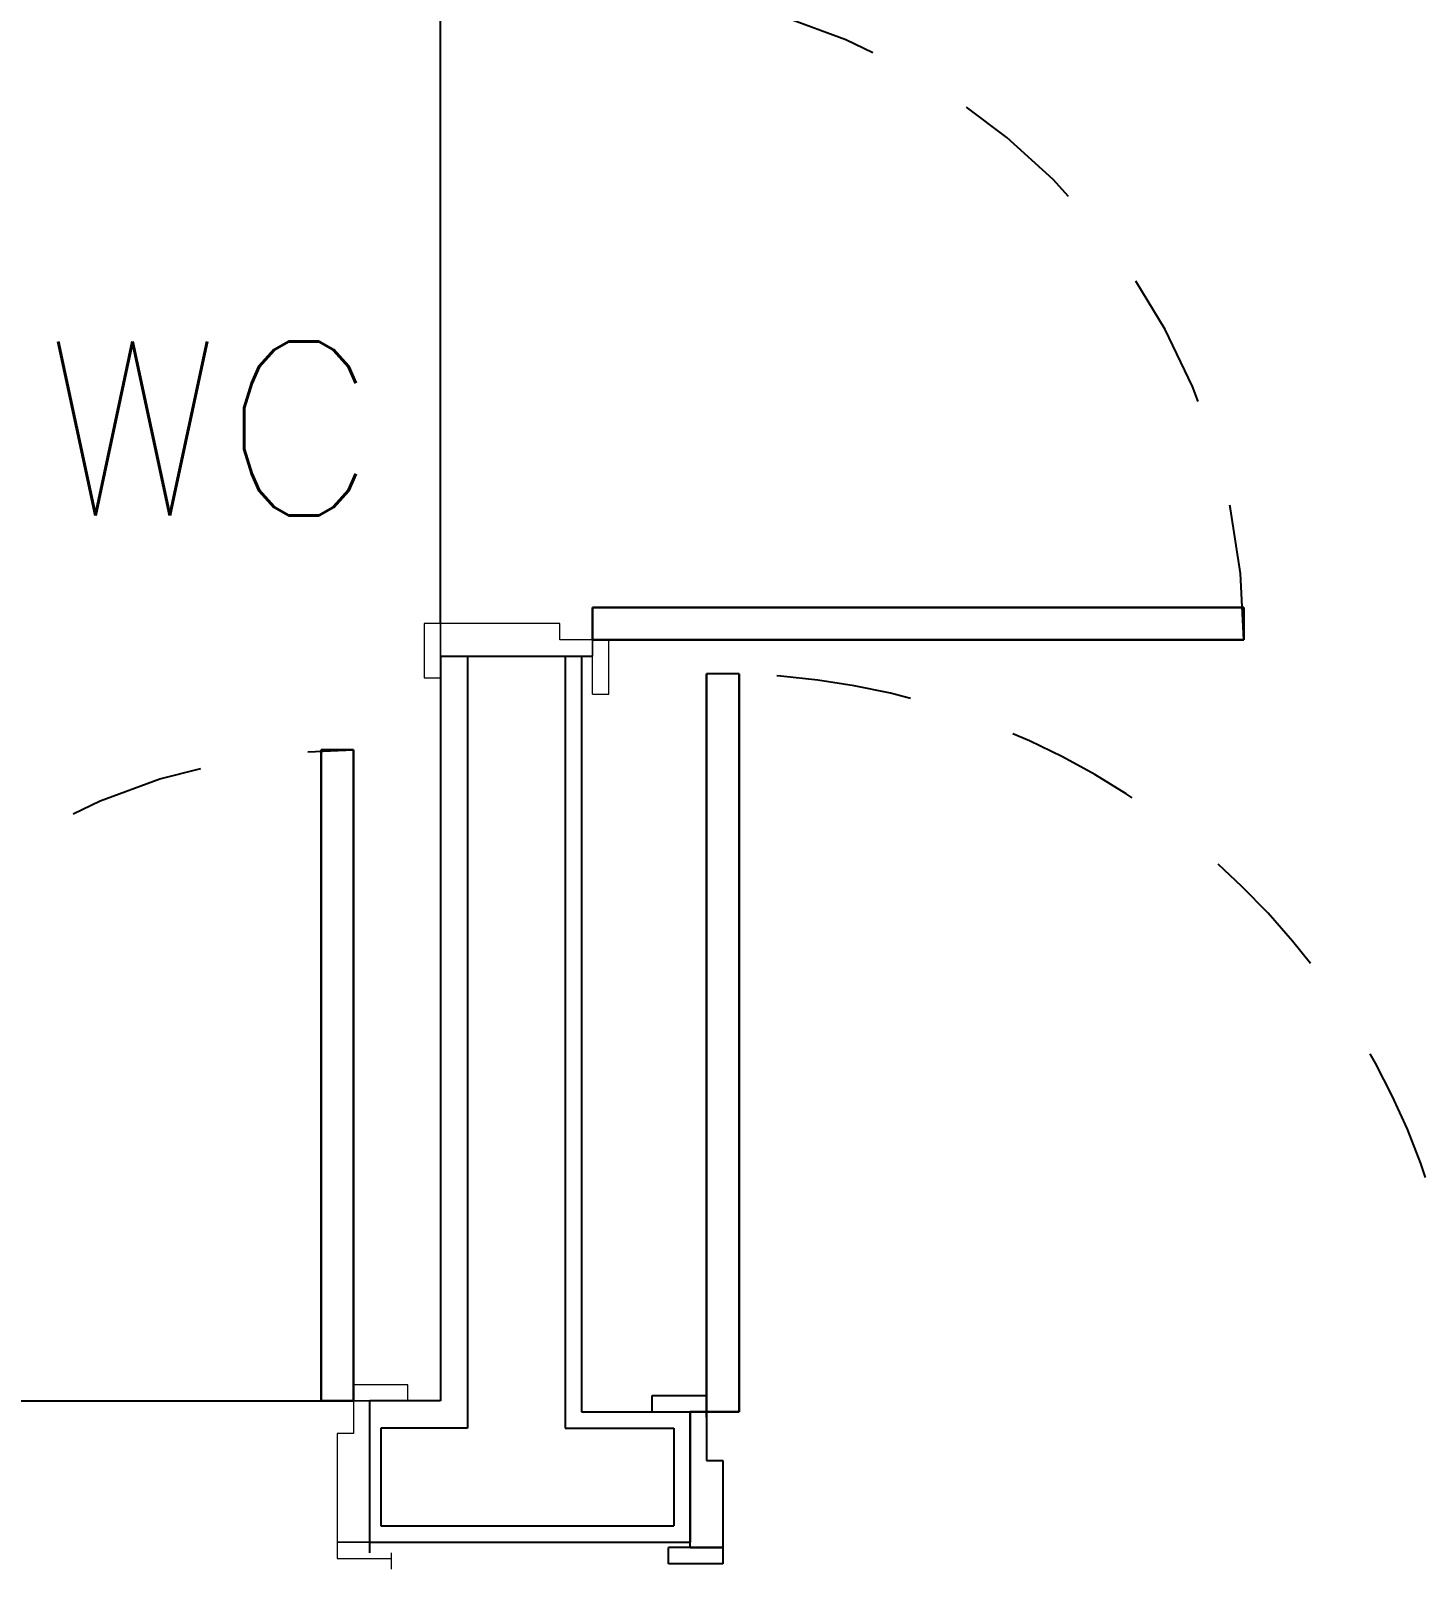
# Model space of a CAD drawing. Header units: millimetres. Extents: x 188.6 to 263.2, y 40.1 to 120.1.
# Drawn here: x 245.596 to 246.876, y 75.655 to 77.072 of the extents above; entities that cross this region are included whole.
import ezdxf

# ---------------------------------------------------------------- set-up
doc = ezdxf.new("R2010")
doc.units = ezdxf.units.MM
doc.linetypes.add('XREF-TIPO$0$HIDDEN2', pattern=[0.1875, 0.125, -0.0625])
doc.layers.add('ARQ', color=8, linetype='Continuous')
doc.layers.add('ARQ-TXT', color=8, linetype='Continuous')
doc.styles.add('60-75', font='romans.shx', dxfattribs={"height": 0.12})

# ---------------------------------------------------------------- blocks, each defined once
blk = doc.blocks.new('XREF-TIPO$0$A$C281A5909')
at = {"color": 0}
for p, q in [((0.05, 0.755), (0.08, 0.755)), ((0.05, 0.155), (0.05, 0.755)), ((0.08, 0.755), (0.05, 0.755)), ((0.05, 0.755), (0.05, 0.155)), ((0.08, 0.755), (0.08, 0.155)), ((0.08, 0.155), (0.08, 0.755)), ((0.035, 0.015), (0.035, 0.155)), ((0.08, 0.155), (0.05, 0.155)), ((0.05, 0.155), (0.08, 0.155)), ((0.65, 0.155), (0.08, 0.155)), ((0.665, 0.025), (0.665, 0.155))]:
    blk.add_line(p, q, dxfattribs=at)
at = {"color": 0, "lineweight": 13}
for p, q in [((0, 0.155), (0, 0.17)), ((0, 0.17), (0.05, 0.17)), ((0.65, 0.155), (0.65, 0.17)), ((0.65, 0.17), (0.7, 0.17)), ((0.7, 0.17), (0.7, 0.155)), ((0, 0.155), (0.05, 0.155)), ((0.05, 0.155), (0.035, 0.155)), ((0.05, 0.155), (0.05, 0.125)), ((0.665, 0.155), (0.65, 0.155)), ((0.65, 0.125), (0.65, 0.155)), ((0.65, 0.155), (0.7, 0.155)), ((0.05, 0.125), (0.065, 0.125)), ((0.065, 0.125), (0.065, 0.025)), ((0.635, 0.025), (0.635, 0.125)), ((0.635, 0.125), (0.65, 0.125)), ((0.065, 0.025), (0.015, 0.025)), ((0.015, 0), (0.015, 0.015)), ((0.035, 0.025), (0.065, 0.025)), ((0.065, 0.025), (0.065, 0.01)), ((0.635, 0.025), (0.665, 0.025)), ((0.635, 0.01), (0.635, 0.025)), ((0.685, 0.025), (0.635, 0.025)), ((0.685, 0.025), (0.685, 0.01)), ((0.065, 0.01), (0.015, 0.01)), ((0.685, 0.01), (0.635, 0.01))]:
    blk.add_line(p, q, dxfattribs=at)
at = {"color": 0, "linetype": 'XREF-TIPO$0$HIDDEN2'}
blk.add_arc((0.05, 0.155), 0.6, 0, 90, dxfattribs=at)

msp = doc.modelspace()

# ---------------------------------------------------------------- linework, layer by layer
at = {"layer": 'ARQ'}
for p, q in [((245.9732, 76.5257), (245.9732, 77.0957)), ((245.9732, 76.5257), (245.9732, 77.0957)), ((246.7132, 76.5407), (246.1132, 76.5407)), ((246.1132, 76.5407), (246.1132, 76.5107)), ((246.1132, 76.5107), (246.1132, 76.5407)), ((246.1132, 76.5407), (246.7132, 76.5407)), ((246.7132, 76.5407), (246.1132, 76.5407)), ((246.1132, 76.5407), (246.1132, 76.5107)), ((246.1132, 76.5107), (246.1132, 76.5407)), ((246.1132, 76.5407), (246.7132, 76.5407)), ((246.7132, 76.5107), (246.7132, 76.5407)), ((246.7132, 76.5407), (246.7132, 76.5107)), ((246.7132, 76.5107), (246.7132, 76.5407)), ((246.7132, 76.5407), (246.7132, 76.5107)), ((246.1132, 76.5107), (246.7132, 76.5107)), ((246.7132, 76.5107), (246.1132, 76.5107)), ((246.1132, 76.5107), (246.7132, 76.5107)), ((246.7132, 76.5107), (246.1132, 76.5107)), ((245.9732, 76.4957), (245.9732, 75.8096)), ((245.9732, 76.4957), (246.1032, 76.4957)), ((245.9732, 76.4957), (246.1132, 76.4957)), ((245.9732, 76.4957), (245.9732, 75.8096)), ((245.9732, 76.4957), (246.1032, 76.4957)), ((245.9732, 76.4957), (246.1132, 76.4957)), ((245.9982, 76.4957), (245.9982, 75.7846)), ((245.9982, 76.4957), (245.9982, 75.7846)), ((246.0882, 76.4957), (246.0882, 75.7846)), ((246.0882, 76.4957), (246.0882, 75.7846)), ((246.1032, 76.4957), (246.1032, 75.7996)), ((246.1032, 76.4957), (246.1032, 75.7996)), ((246.2182, 75.7946), (246.2182, 76.4796)), ((246.2182, 76.4796), (246.2182, 75.7946)), ((246.2482, 76.4796), (246.2182, 76.4796)), ((246.2182, 75.7946), (246.2182, 76.4796)), ((246.2182, 76.4796), (246.2182, 75.7946)), ((246.2482, 76.4796), (246.2182, 76.4796)), ((246.2482, 76.4796), (246.2482, 75.7996)), ((246.2482, 75.7996), (246.2482, 76.4796)), ((246.2482, 76.4796), (246.2482, 75.7996)), ((246.2482, 75.7996), (246.2482, 76.4796)), ((246.1682, 75.8146), (246.2182, 75.8146)), ((246.1682, 75.7996), (246.1682, 75.8146)), ((246.1682, 75.8146), (246.2182, 75.8146)), ((246.1682, 75.7996), (246.1682, 75.8146)), ((245.9732, 75.8096), (245.9082, 75.8096)), ((245.9732, 75.8096), (245.9082, 75.8096)), ((246.1032, 75.7996), (246.1932, 75.7996)), ((246.1032, 75.7996), (246.1932, 75.7996)), ((246.1682, 75.7996), (246.2182, 75.7996)), ((246.1682, 75.7996), (246.2182, 75.7996)), ((246.2032, 75.7996), (246.2032, 75.6796)), ((246.2182, 75.7996), (246.2032, 75.7996)), ((246.2032, 75.6746), (246.2032, 75.7996)), ((246.2032, 75.7996), (246.2032, 75.6796)), ((246.2182, 75.7996), (246.2032, 75.7996)), ((246.2032, 75.6746), (246.2032, 75.7996)), ((246.2482, 75.7996), (246.2182, 75.7996)), ((246.2182, 75.7996), (246.2482, 75.7996)), ((246.2182, 75.7996), (246.2182, 75.7546)), ((246.2482, 75.7996), (246.2182, 75.7996)), ((246.2182, 75.7996), (246.2482, 75.7996)), ((246.2182, 75.7996), (246.2182, 75.7546)), ((245.9182, 75.7846), (245.9182, 75.6946)), ((245.9982, 75.7846), (245.9182, 75.7846)), ((245.9182, 75.7846), (245.9182, 75.6946)), ((245.9982, 75.7846), (245.9182, 75.7846)), ((246.0882, 75.7846), (246.1882, 75.7846)), ((246.0882, 75.7846), (246.1882, 75.7846)), ((246.1882, 75.7846), (246.1882, 75.6946)), ((246.1882, 75.7846), (246.1882, 75.6946)), ((246.2182, 75.7546), (246.2332, 75.7546)), ((246.2182, 75.7546), (246.2332, 75.7546)), ((246.2332, 75.7546), (246.2332, 75.6746)), ((246.2332, 75.7546), (246.2332, 75.6746)), ((245.9182, 75.6946), (246.1882, 75.6946)), ((245.9182, 75.6946), (246.1882, 75.6946)), ((245.9082, 75.6796), (246.2032, 75.6796)), ((245.9082, 75.6796), (246.2032, 75.6796)), ((246.1832, 75.6596), (246.1832, 75.6746)), ((246.2332, 75.6746), (246.1832, 75.6746)), ((246.1832, 75.6596), (246.1832, 75.6746)), ((246.2332, 75.6746), (246.1832, 75.6746)), ((246.2032, 75.6746), (246.2332, 75.6746)), ((246.2032, 75.6746), (246.2332, 75.6746)), ((246.2332, 75.6746), (246.2332, 75.6596)), ((246.2332, 75.6746), (246.2332, 75.6596)), ((246.2332, 75.6596), (246.1832, 75.6596)), ((246.2332, 75.6596), (246.1832, 75.6596))]:
    msp.add_line(p, q, dxfattribs=at)
at = {"layer": 'ARQ', "lineweight": 13}
for p, q in [((245.9732, 76.5257), (245.9582, 76.5257)), ((245.9582, 76.5257), (245.9582, 76.4757)), ((245.9732, 76.5257), (245.9582, 76.5257)), ((245.9582, 76.5257), (245.9582, 76.4757)), ((245.9732, 76.4957), (245.9732, 76.5257)), ((246.0832, 76.5257), (245.9732, 76.5257)), ((245.9732, 76.5257), (245.9732, 76.4757)), ((245.9732, 76.4957), (245.9732, 76.5257)), ((246.0832, 76.5257), (245.9732, 76.5257)), ((245.9732, 76.5257), (245.9732, 76.4757)), ((246.0832, 76.5107), (246.0832, 76.5257)), ((246.0832, 76.5107), (246.0832, 76.5257)), ((246.1132, 76.5107), (246.0832, 76.5107)), ((246.1132, 76.5107), (246.0832, 76.5107)), ((246.1132, 76.5107), (246.1132, 76.4957)), ((246.1132, 76.4607), (246.1132, 76.5107)), ((246.1132, 76.5107), (246.1132, 76.4957)), ((246.1132, 76.4607), (246.1132, 76.5107)), ((246.1282, 76.4607), (246.1282, 76.5107)), ((246.1282, 76.4607), (246.1282, 76.5107)), ((245.9582, 76.4757), (245.9732, 76.4757)), ((245.9582, 76.4757), (245.9732, 76.4757)), ((246.1132, 76.4607), (246.1282, 76.4607)), ((246.1132, 76.4607), (246.1282, 76.4607))]:
    msp.add_line(p, q, dxfattribs=at)
at = {"layer": 'ARQ', "linetype": 'XREF-TIPO$0$HIDDEN2'}
for centre, radius, start, end in [((246.1132, 76.5107), 0.6, 0, 90), ((246.1132, 76.5107), 0.6, 0, 90), ((246.2308, 75.7924), 0.6873, 0.1848, 91.0562), ((246.2308, 75.7924), 0.6873, 0.1848, 91.0562)]:
    msp.add_arc(centre, radius, start, end, dxfattribs=at)

# ---------------------------------------------------------------- block references
at = {"layer": 'ARQ', "extrusion": (0, 0, -1), "zscale": -1}
msp.add_blockref('XREF-TIPO$0$A$C281A5909', (-245.9432, 75.6546), dxfattribs=at)
msp.add_blockref('XREF-TIPO$0$A$C281A5909', (-245.9432, 75.6546), dxfattribs=at)

# ---------------------------------------------------------------- texts
at = {"layer": 'ARQ-TXT', "style": '60-75'}
msp.add_text('WC', height=0.16, dxfattribs=at).set_placement((245.6074, 76.6255))

doc.saveas('drawing.dxf')
